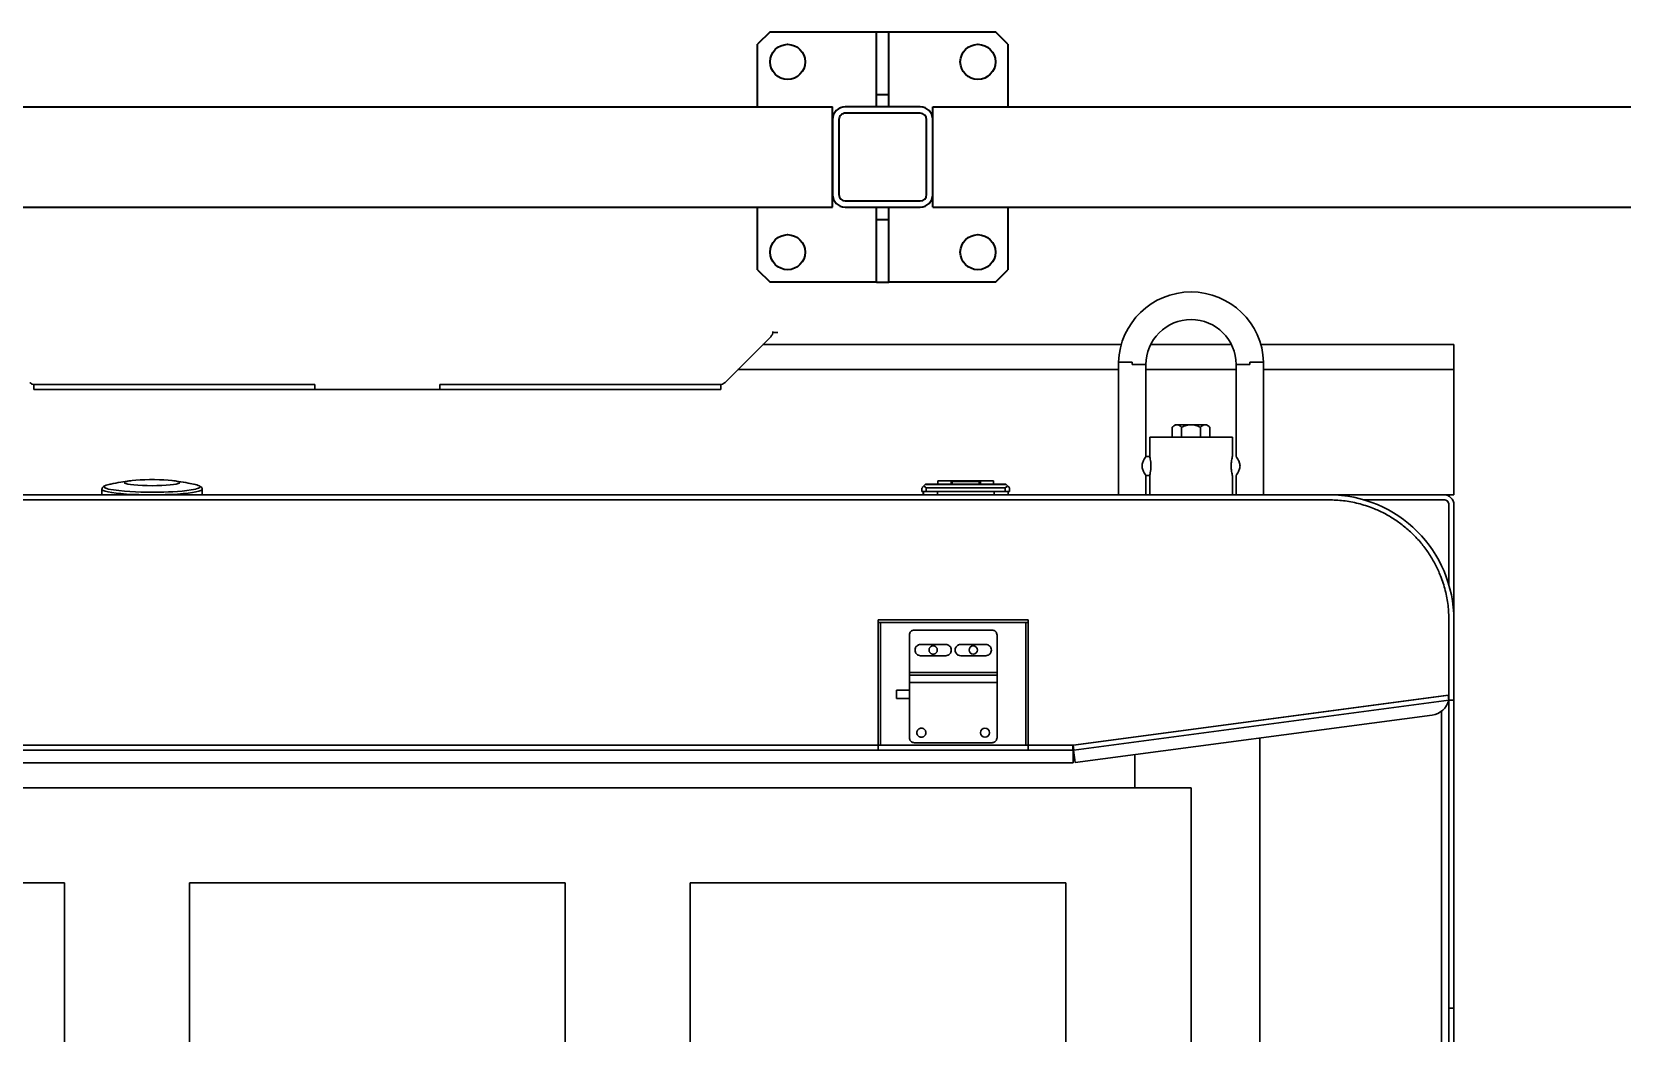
# Model space of a CAD drawing. Header units: millimetres. Extents: x 914 to 910632, y -176 to 682692.
# Drawn here: x 30510 to 31145, y 8416 to 8816 of the extents above; entities that cross this region are included whole.
import ezdxf

# ---------------------------------------------------------------- set-up
doc = ezdxf.new("R2010")
doc.units = ezdxf.units.MM
doc.layers.add('画图', color=3, linetype='Continuous', lineweight=30)

# ---------------------------------------------------------------- blocks, each defined once
blk = doc.blocks.new('SDHGSJH')
at = {"color": 7, "linetype": 'Continuous', "lineweight": 30}
for p, q in [((-2802, 343.77), (-2802, -343.34)), ((-2729.5, 333.1), (-2729.5, -332.68)), ((-2702, -312.79), (-2702, 313.21)), ((-2807, 225.21), (-2807, -224.79)), ((-2805, -224.79), (-2805, 225.21)), ((-2652, -24.79), (-2652, -274.79)), ((-2502, -274.79), (-2502, -24.79)), ((-2452, -24.79), (-2452, -274.79)), ((-2302, -274.79), (-2302, -24.79)), ((-2252, -24.79), (-2252, -274.79)), ((-2807, -347.79), (-2807, -224.79)), ((-2805, -224.79), (-2807, -224.79)), ((-2805, -347.79), (-2805, -224.79)), ((-2652, -274.79), (-2502, -274.79)), ((-2452, -274.79), (-2302, -274.79)), ((-2252, -274.79), (-2102, -274.79)), ((-2052, -312.79), (-2702, -312.79)), ((-2679.5, -326.01), (-2679.5, -312.79)), ((-2798.31, -341.85), (-2655.73, -322.84)), ((-2655.07, -327.8), (-2655.73, -322.84)), ((-2654.93, -322.79), (-2654.93, -327.79)), ((-2099.07, -322.79), (-2654.93, -322.79)), ((-2805, -347.79), (-2655.2, -327.81)), ((-2655, -329.79), (-2805, -349.79)), ((-2654.93, -329.8), (-2804.74, -349.77)), ((-2655.2, -325.79), (-2655.29, -326.09)), ((-2655.2, -325.79), (-2654.93, -325.79)), ((-2655.2, -327.81), (-2655.07, -327.8)), ((-2655.2, -327.81), (-2654.93, -329.8)), ((-2637, -329.79), (-2655, -329.79)), ((-2654.93, -327.79), (-2654.8, -327.79)), ((-2637, -327.79), (-2654.8, -327.79)), ((-2654.8, -327.79), (-2654.8, -329.79)), ((-2654.8, -329.79), (-2637, -329.79)), ((-2637, -329.79), (-2637, -327.79)), ((-2637, -327.79), (-2577, -327.79)), ((-2637, -379.79), (-2637, -329.79)), ((-2637, -329.79), (-2636, -329.79)), ((-2636, -329.79), (-2636, -378.79)), ((-2578, -329.79), (-2636, -329.79)), ((-2578, -378.79), (-2578, -329.79)), ((-2578, -329.79), (-2577, -329.79)), ((-2577, -327.79), (-2577, -329.79)), ((-2177, -327.79), (-2577, -327.79)), ((-2577, -329.79), (-2177, -329.79)), ((-2577, -329.79), (-2577, -379.79)), ((-2624.5, -354.79), (-2624.5, -332.79)), ((-2622.5, -330.79), (-2591.5, -330.79)), ((-2589.5, -332.79), (-2589.5, -354.79)), ((-2805, -347.79), (-2807, -347.79)), ((-2807, -347.79), (-2807, -379.79)), ((-2805, -379.79), (-2805, -347.79)), ((-2804.74, -349.77), (-2805, -347.79)), ((-2584.3, -348.39), (-2589.5, -348.39)), ((-2584.3, -351.79), (-2584.3, -348.39)), ((-2805, -349.79), (-2805, -379.79)), ((-2637, -350.29), (-2637, -350.29)), ((-2589.5, -354.79), (-2624.5, -354.79)), ((-2624.5, -354.79), (-2624.5, -357.79)), ((-2589.5, -351.79), (-2584.3, -351.79)), ((-2589.5, -357.79), (-2589.5, -354.79)), ((-2637, -358.29), (-2637, -358.29)), ((-2624.5, -357.79), (-2589.5, -357.79)), ((-2624.5, -358.79), (-2624.5, -357.79)), ((-2589.5, -358.79), (-2624.5, -358.79)), ((-2624.5, -373.79), (-2624.5, -358.79)), ((-2589.5, -357.79), (-2589.5, -358.79)), ((-2589.5, -358.79), (-2589.5, -373.79)), ((-2610, -365.54), (-2620, -365.54)), ((-2594, -365.54), (-2604, -365.54)), ((-2620, -370.04), (-2610, -370.04)), ((-2604, -370.04), (-2594, -370.04)), ((-2807, -379.79), (-2807, -425.79)), ((-2577, -379.79), (-2637, -379.79)), ((-2636, -378.79), (-2578, -378.79)), ((-2591.5, -375.79), (-2622.5, -375.79)), ((-2577, -378.79), (-2578, -378.79)), ((-2805, -425.79), (-2805, -393.79)), ((-2807, -479.79), (-2807, -429.79)), ((-2807, -429.79), (-2757, -429.79)), ((-2771, -427.79), (-2803, -427.79)), ((-2803, -429.79), (-2757, -429.79)), ((-1997, -427.79), (-2757, -427.79)), ((-2757, -429.79), (-1997, -429.79)), ((-2731, -429.79), (-2731, -482.92)), ((-2720, -437.45), (-2720, -429.79)), ((-2718.5, -429.79), (-2718.5, -437.45)), ((-2685.5, -437.45), (-2685.5, -429.79)), ((-2684, -429.79), (-2684, -437.45)), ((-2673, -482.92), (-2673, -429.79)), ((-2629.5, -431.09), (-2629.5, -432.38)), ((-2629, -431.09), (-2629.5, -431.09)), ((-2628.9, -430.09), (-2629, -430.09)), ((-2629, -430.09), (-2629, -431.09)), ((-2628.9, -431.09), (-2628.9, -430.09)), ((-2627.82, -431.09), (-2628.9, -431.09)), ((-2627.82, -431.09), (-2596.18, -431.09)), ((-2627.82, -432.38), (-2627.82, -431.09)), ((-2623.33, -429.79), (-2623.33, -431.09)), ((-2600.67, -431.09), (-2600.67, -429.79)), ((-2596.18, -431.09), (-2596.18, -432.38)), ((-2595.1, -431.09), (-2596.18, -431.09)), ((-2595, -430.09), (-2595.1, -430.09)), ((-2595.1, -430.09), (-2595.1, -431.09)), ((-2595, -431.09), (-2595, -430.09)), ((-2594.5, -431.09), (-2595, -431.09)), ((-2594.5, -432.38), (-2594.5, -431.09)), ((-2307, -429.79), (-2307, -431.98)), ((-2267, -431.98), (-2267, -429.79)), ((-2684, -437.45), (-2685.5, -437.45)), ((-2628.15, -433.94), (-2628.74, -433.34)), ((-2595.85, -433.94), (-2628.15, -433.94)), ((-2596, -434.09), (-2628, -434.09)), ((-2627.9, -432.59), (-2596.08, -432.59)), ((-2623.1, -434.09), (-2623.1, -435.39)), ((-2617.88, -435.39), (-2623.1, -435.39)), ((-2617.88, -435.39), (-2617.88, -434.09)), ((-2617.4, -434.09), (-2617.4, -435.09)), ((-2606.6, -435.09), (-2617.4, -435.09)), ((-2617.4, -435.09), (-2617.4, -435.39)), ((-2606.6, -435.39), (-2617.4, -435.39)), ((-2606.6, -435.09), (-2606.6, -434.09)), ((-2606.6, -435.39), (-2606.6, -435.09)), ((-2606.13, -434.09), (-2606.13, -435.39)), ((-2600.9, -435.39), (-2606.13, -435.39)), ((-2600.9, -435.39), (-2600.9, -434.09)), ((-2595.85, -433.94), (-2595.26, -433.34)), ((-2720, -481.79), (-2720, -445.12)), ((-2718.5, -445.12), (-2718.5, -452.79)), ((-2685.5, -452.79), (-2685.5, -445.12)), ((-2685.5, -445.12), (-2684, -445.12)), ((-2684, -445.12), (-2684, -481.79)), ((-2709.51, -456.78), (-2709.51, -452.79)), ((-2705.75, -456.78), (-2705.75, -452.79)), ((-2698.25, -456.78), (-2698.25, -452.79)), ((-2694.49, -452.79), (-2694.49, -456.78)), ((-2534.12, -492.91), (-2515.88, -474.67)), ((-2402, -471.79), (-2514.17, -471.79)), ((-2514.17, -471.79), (-2514.17, -473.79)), ((-2514.17, -473.79), (-2402, -473.79)), ((-2513.76, -473.79), (-2402, -473.79)), ((-2402, -471.79), (-2352, -471.79)), ((-2402, -473.79), (-2402, -471.79)), ((-2352, -471.79), (-2352, -473.79)), ((-2239.83, -471.79), (-2352, -471.79)), ((-2352, -473.79), (-2240.24, -473.79)), ((-2352, -473.79), (-2239.83, -473.79)), ((-2239.83, -473.79), (-2239.83, -471.79)), ((-2807, -489.79), (-2807, -479.79)), ((-2725.5, -481.79), (-2725.49, -482.79)), ((-2678.5, -481.79), (-2678.51, -482.79)), ((-2807, -489.79), (-2729.87, -489.79)), ((-2718.12, -489.79), (-2685.88, -489.79)), ((-2674.13, -489.79), (-2531, -489.79)), ((-2535, -494.62), (-2537, -494.62))]:
    blk.add_line(p, q, dxfattribs=at)
at = {"color": 8, "linetype": 'Continuous', "lineweight": 30}
for p, q in [((-2655.33, -325.81), (-2655.2, -325.79)), ((-2289.87, -430.85), (-2288.36, -430.83)), ((-2288.36, -430.83), (-2286.98, -430.82)), ((-2731, -479.79), (-2807, -479.79)), ((-2720, -481.79), (-2725.5, -481.79)), ((-2684, -479.79), (-2720, -479.79)), ((-2678.5, -481.79), (-2684, -481.79)), ((-2521, -479.79), (-2673, -479.79))]:
    blk.add_line(p, q, dxfattribs=at)
at = {"color": 8, "linetype": 'Continuous', "lineweight": 30, "flags": 128}
for points in [[(-2307, -431.97), (-2306.9, -431.76), (-2306.46, -431.47), (-2305.66, -431.19), (-2304.54, -430.92), (-2303.1, -430.67), (-2301.38, -430.45), (-2299.39, -430.25), (-2297.19, -430.08), (-2294.81, -429.95), (-2292.28, -429.85), (-2289.67, -429.8), (-2289.1, -429.79)], [(-2284.9, -429.79), (-2284.33, -429.8), (-2281.72, -429.85), (-2279.19, -429.95), (-2276.81, -430.08), (-2274.6, -430.25), (-2272.62, -430.45), (-2270.9, -430.67), (-2269.46, -430.92), (-2268.34, -431.19), (-2267.54, -431.47), (-2267.1, -431.76), (-2267, -431.99)], [(-2305.93, -433.33), (-2306.05, -433.24), (-2306.24, -432.95), (-2306.07, -432.67), (-2305.54, -432.38), (-2304.67, -432.11), (-2304.46, -432.06)], [(-2269.41, -432.09), (-2269.37, -432.1), (-2268.49, -432.37), (-2267.95, -432.65), (-2267.76, -432.94), (-2267.93, -433.23), (-2268.16, -433.38)]]:
    blk.add_lwpolyline(points, dxfattribs=at)
at = {"color": 7, "linetype": 'Continuous', "lineweight": 30, "flags": 128}
for points in [[(-2629.35, -432.73), (-2629.16, -432.92), (-2628.96, -433.13), (-2628.74, -433.34)], [(-2595.26, -433.34), (-2595, -433.09), (-2594.77, -432.85), (-2594.55, -432.63)], [(-2287, -433.42), (-2285.04, -433.44), (-2283.13, -433.5), (-2281.36, -433.6), (-2279.76, -433.72), (-2278.4, -433.88), (-2277.31, -434.06), (-2276.54, -434.26), (-2276.1, -434.47), (-2276.01, -434.69), (-2276.28, -434.91), (-2276.89, -435.12), (-2277.82, -435.31), (-2279.05, -435.48), (-2280.53, -435.62), (-2282.23, -435.73), (-2284.07, -435.81), (-2286.01, -435.85), (-2287.99, -435.85), (-2289.93, -435.81), (-2291.77, -435.73), (-2293.47, -435.62), (-2294.95, -435.48), (-2296.18, -435.31), (-2297.11, -435.12), (-2297.72, -434.91), (-2297.99, -434.69), (-2297.9, -434.47), (-2297.46, -434.26), (-2296.69, -434.06), (-2295.6, -433.88), (-2294.24, -433.72), (-2292.64, -433.6), (-2290.87, -433.5), (-2288.96, -433.44), (-2287, -433.42)]]:
    blk.add_lwpolyline(points, dxfattribs=at)
at = {"color": 7, "linetype": 'Continuous', "lineweight": 30}
for centre, radius in [((-2619.7, -334.79), 1.8), ((-2615, -367.79), 1.65)]:
    blk.add_circle(centre, radius, dxfattribs=at)
for centre, radius, start, end in [((-2797.25, -349.78), 8, 97.59464, 165.57033), ((-2757, -379.79), 50, 180, 270), ((-2803, -425.79), 4, 180, 270), ((-2803, -425.79), 2, 180, 270), ((-2290.32, -514.03), 83.19, 89.6844, 99.78635), ((-2284.71, -522.02), 91.22, 80.34234, 91.42588), ((-2624.5, -437.59), 6, 124.28634, 134.99325), ((-2617.5, -423.45), 14.94, 224.59133, 225.38534), ((-2599.5, -437.59), 6, 45.00675, 55.63511), ((-2616.75, -413.2), 29.44, 314.81014, 315.21319), ((-2302.71, -426.66), 7.4, 244.26362, 261.53769), ((-2271.43, -426.14), 7.94, 278.36074, 294.31832), ((-2702, -481.79), 18, 180, 270), ((-2702, -481.79), 18, 270, 0), ((-2702, -481.79), 29, 181.97018, 358.01908)]:
    blk.add_arc(centre, radius, start, end, dxfattribs=at)
for points, knots in [([(-2624.5, -332.79), (-2624.47, -332.54), (-2624.43, -332.15), (-2624.18, -331.68), (-2623.92, -331.36), (-2623.61, -331.11), (-2623.14, -330.86), (-2622.75, -330.81), (-2622.5, -330.79)], [0, 0, 0, 0, 0.239434, 0.36965, 0.50002, 0.630199, 0.760603, 1, 1, 1, 1]), ([(-2592.5, -334.79), (-2592.52, -334.56), (-2592.56, -334.21), (-2592.79, -333.79), (-2593.02, -333.51), (-2593.3, -333.27), (-2593.72, -333.06), (-2594.3, -332.94), (-2594.88, -333.06), (-2595.3, -333.27), (-2595.58, -333.51), (-2595.81, -333.79), (-2596.04, -334.21), (-2596.08, -334.56), (-2596.1, -334.79)], [0, 0, 0, 0, 0.11973, 0.184801, 0.250008, 0.31511, 0.380267, 0.499989, 0.619711, 0.684811, 0.750004, 0.815093, 0.880278, 1, 1, 1, 1]), ([(-2596.1, -334.79), (-2596.08, -335.01), (-2596.04, -335.36), (-2595.81, -335.78), (-2595.58, -336.07), (-2595.3, -336.3), (-2594.88, -336.52), (-2594.3, -336.63), (-2593.72, -336.52), (-2593.3, -336.3), (-2593.02, -336.07), (-2592.79, -335.78), (-2592.56, -335.36), (-2592.52, -335.01), (-2592.5, -334.79)], [0, 0, 0, 0, 0.119718, 0.184826, 0.249987, 0.315087, 0.380289, 0.500007, 0.619725, 0.684823, 0.749995, 0.815091, 0.880274, 1, 1, 1, 1]), ([(-2591.5, -330.79), (-2591.25, -330.81), (-2590.86, -330.86), (-2590.39, -331.11), (-2590.08, -331.36), (-2589.82, -331.68), (-2589.57, -332.15), (-2589.53, -332.54), (-2589.5, -332.79)], [0, 0, 0, 0, 0.239468, 0.369615, 0.499983, 0.630184, 0.760569, 1, 1, 1, 1]), ([(-2620, -365.54), (-2620.28, -365.57), (-2620.72, -365.61), (-2621.24, -365.89), (-2621.6, -366.19), (-2621.89, -366.54), (-2622.17, -367.07), (-2622.3, -367.79), (-2622.17, -368.51), (-2621.89, -369.03), (-2621.6, -369.39), (-2621.24, -369.68), (-2620.72, -369.96), (-2620.28, -370.01), (-2620, -370.04)], [0, 0, 0, 0, 0.119732, 0.184819, 0.250002, 0.315106, 0.380276, 0.500001, 0.619726, 0.68482, 0.749997, 0.815101, 0.880268, 1, 1, 1, 1]), ([(-2610, -370.04), (-2609.72, -370.01), (-2609.28, -369.96), (-2608.76, -369.68), (-2608.4, -369.39), (-2608.11, -369.03), (-2607.83, -368.51), (-2607.7, -367.79), (-2607.83, -367.07), (-2608.11, -366.54), (-2608.4, -366.19), (-2608.76, -365.89), (-2609.28, -365.61), (-2609.72, -365.57), (-2610, -365.54)], [0, 0, 0, 0, 0.11973, 0.184815, 0.249997, 0.315099, 0.380284, 0.5, 0.619716, 0.684825, 0.750001, 0.815109, 0.88027, 1, 1, 1, 1]), ([(-2604, -365.54), (-2604.28, -365.57), (-2604.72, -365.61), (-2605.24, -365.89), (-2605.6, -366.19), (-2605.89, -366.54), (-2606.17, -367.07), (-2606.3, -367.79), (-2606.17, -368.51), (-2605.89, -369.03), (-2605.6, -369.39), (-2605.24, -369.68), (-2604.72, -369.96), (-2604.28, -370.01), (-2604, -370.04)], [0, 0, 0, 0, 0.1197297, 0.1848155, 0.2499979, 0.3150997, 0.3802841, 0.5000007, 0.6197174, 0.684826, 0.7500018, 0.8151049, 0.8802703, 1, 1, 1, 1]), ([(-2600.65, -367.79), (-2600.63, -367.58), (-2600.59, -367.26), (-2600.39, -366.88), (-2600.18, -366.61), (-2599.91, -366.4), (-2599.53, -366.2), (-2599, -366.1), (-2598.47, -366.2), (-2598.09, -366.4), (-2597.83, -366.61), (-2597.61, -366.88), (-2597.41, -367.26), (-2597.37, -367.58), (-2597.35, -367.79)], [0, 0, 0, 0, 0.1197252, 0.1848058, 0.249999, 0.3150769, 0.3802767, 0.5000223, 0.6197226, 0.6848139, 0.7499998, 0.8151012, 0.8802748, 1, 1, 1, 1]), ([(-2597.35, -367.79), (-2597.37, -368), (-2597.41, -368.32), (-2597.61, -368.7), (-2597.82, -368.96), (-2598.09, -369.18), (-2598.47, -369.38), (-2599, -369.48), (-2599.53, -369.38), (-2599.91, -369.18), (-2600.17, -368.96), (-2600.39, -368.7), (-2600.59, -368.32), (-2600.63, -368), (-2600.65, -367.79)], [0, 0, 0, 0, 0.119726, 0.184797, 0.25, 0.315078, 0.380279, 0.49998, 0.619727, 0.684819, 0.750005, 0.815078, 0.880274, 1, 1, 1, 1]), ([(-2594, -370.04), (-2593.72, -370.01), (-2593.28, -369.96), (-2592.76, -369.68), (-2592.4, -369.39), (-2592.11, -369.03), (-2591.83, -368.51), (-2591.7, -367.79), (-2591.83, -367.07), (-2592.11, -366.54), (-2592.4, -366.19), (-2592.76, -365.89), (-2593.28, -365.61), (-2593.72, -365.57), (-2594, -365.54)], [0, 0, 0, 0, 0.11973, 0.184815, 0.249997, 0.315099, 0.380284, 0.5, 0.619716, 0.684825, 0.750001, 0.815109, 0.88027, 1, 1, 1, 1]), ([(-2622.5, -375.79), (-2622.75, -375.76), (-2623.14, -375.72), (-2623.61, -375.47), (-2623.92, -375.21), (-2624.18, -374.89), (-2624.43, -374.43), (-2624.47, -374.04), (-2624.5, -373.79)], [0, 0, 0, 0, 0.239392, 0.369614, 0.499969, 0.630185, 0.760552, 1, 1, 1, 1]), ([(-2589.5, -373.79), (-2589.53, -374.04), (-2589.57, -374.43), (-2589.82, -374.89), (-2590.08, -375.21), (-2590.39, -375.47), (-2590.86, -375.72), (-2591.25, -375.76), (-2591.5, -375.79)], [0, 0, 0, 0, 0.239447, 0.369643, 0.500025, 0.630201, 0.760534, 1, 1, 1, 1]), ([(-2757, -427.79), (-2758.95, -427.72), (-2762.91, -427.58), (-2768.85, -426.43), (-2774.29, -424.68), (-2779.12, -422.48), (-2783.34, -420.01), (-2787.32, -417.11), (-2791, -413.79), (-2794.32, -410.11), (-2797.23, -406.13), (-2799.69, -401.91), (-2801.89, -397.08), (-2803.64, -391.64), (-2804.79, -385.7), (-2804.93, -381.74), (-2805, -379.79)], [0, 0, 0, 0, 0.077626, 0.157664, 0.239951, 0.304276, 0.368605, 0.434298, 0.5, 0.565693, 0.631393, 0.695717, 0.760049, 0.84233, 0.922369, 1, 1, 1, 1]), ([(-2805, -379.79), (-2804.93, -381.74), (-2804.79, -385.7), (-2803.64, -391.64), (-2801.89, -397.08), (-2799.69, -401.91), (-2797.23, -406.13), (-2794.32, -410.11), (-2791, -413.79), (-2787.32, -417.11), (-2783.34, -420.01), (-2779.12, -422.48), (-2774.29, -424.68), (-2768.85, -426.43), (-2762.91, -427.58), (-2758.95, -427.72), (-2757, -427.79)], [0, 0, 0, 0, 0.077628, 0.157664, 0.239951, 0.304276, 0.368607, 0.434301, 0.5, 0.565694, 0.631395, 0.695717, 0.760049, 0.842333, 0.922371, 1, 1, 1, 1]), ([(-2637, -378.79), (-2636.98, -378.79), (-2636.95, -378.79), (-2636.72, -378.79), (-2636.39, -378.79), (-2636.13, -378.79), (-2636, -378.79)], [0, 0, 0, 0, 0.2500493, 0.4999983, 0.7500107, 1, 1, 1, 1]), ([(-2805, -425.79), (-2804.97, -426.04), (-2804.93, -426.43), (-2804.68, -426.89), (-2804.42, -427.21), (-2804.11, -427.47), (-2803.64, -427.72), (-2803.25, -427.76), (-2803, -427.79)], [0, 0, 0, 0, 0.239448, 0.369618, 0.49999, 0.630169, 0.760552, 1, 1, 1, 1]), ([(-2306.99, -431.93), (-2306.99, -431.94), (-2307.04, -432.16), (-2306.86, -432.61), (-2306.56, -432.99), (-2306.33, -433.13), (-2306.22, -433.19)], [0, 0, 0, 0, 0.0231468, 0.357203, 0.6944694, 1, 1, 1, 1]), ([(-2720, -445.12), (-2720.01, -445.11), (-2720.03, -445.08), (-2720.25, -444.75), (-2720.71, -444.05), (-2721.23, -443.02), (-2721.51, -442.05), (-2721.58, -441.28), (-2721.5, -440.5), (-2721.22, -439.54), (-2720.71, -438.52), (-2720.25, -437.82), (-2720.03, -437.5), (-2720.01, -437.47), (-2720, -437.45)], [0, 0, 0, 0, 0.0619849, 0.1254364, 0.2505938, 0.375552, 0.4399582, 0.5006865, 0.561376, 0.6258544, 0.7505919, 0.8750855, 0.9382602, 1, 1, 1, 1]), ([(-2718.5, -437.45), (-2718.5, -437.47), (-2718.49, -437.5), (-2718.42, -437.8), (-2718.28, -438.5), (-2718.13, -439.57), (-2718.06, -440.53), (-2718.04, -441.29), (-2718.06, -442.04), (-2718.13, -443), (-2718.28, -444.07), (-2718.42, -444.77), (-2718.49, -445.08), (-2718.5, -445.11), (-2718.5, -445.12)], [0, 0, 0, 0, 0.062499, 0.125143, 0.24974, 0.374489, 0.437291, 0.499879, 0.562457, 0.625302, 0.749887, 0.87458, 0.93736, 1, 1, 1, 1]), ([(-2685.5, -437.45), (-2685.5, -437.47), (-2685.51, -437.5), (-2685.58, -437.8), (-2685.72, -438.51), (-2685.87, -439.58), (-2685.94, -440.54), (-2685.95, -441.04), (-2685.95, -441.29)], [0, 0, 0, 0, 0.121862, 0.250574, 0.499959, 0.749314, 0.878358, 1, 1, 1, 1]), ([(-2684, -437.45), (-2683.99, -437.47), (-2683.97, -437.5), (-2683.75, -437.82), (-2683.29, -438.53), (-2682.78, -439.55), (-2682.49, -440.51), (-2682.46, -441.03), (-2682.44, -441.29)], [0, 0, 0, 0, 0.123814, 0.250512, 0.500504, 0.750057, 0.878724, 1, 1, 1, 1]), ([(-2629.5, -432.38), (-2629.5, -432.41), (-2629.49, -432.49), (-2629.45, -432.61), (-2629.4, -432.69), (-2629.36, -432.73), (-2629.35, -432.73)], [0, 0, 0, 0, 0.2183951, 0.488365, 0.9004238, 1, 1, 1, 1]), ([(-2617.4, -435.39), (-2617.41, -435.39), (-2617.42, -435.39), (-2617.52, -435.39), (-2617.67, -435.39), (-2617.81, -435.39), (-2617.88, -435.39)], [0, 0, 0, 0, 0.249931, 0.500096, 0.749982, 1, 1, 1, 1]), ([(-2606.13, -435.39), (-2606.19, -435.39), (-2606.33, -435.39), (-2606.48, -435.39), (-2606.58, -435.39), (-2606.59, -435.39), (-2606.6, -435.39)], [0, 0, 0, 0, 0.249859, 0.499982, 0.749905, 1, 1, 1, 1]), ([(-2304.2, -433.88), (-2303.29, -434.08), (-2301.06, -434.57), (-2298.01, -435.09), (-2295.89, -435.35), (-2295.08, -435.45)], [0, 0, 0, 0, 0.299554, 0.733692, 1, 1, 1, 1]), ([(-2279.03, -435.46), (-2278.66, -435.42), (-2277.16, -435.26), (-2274.32, -434.8), (-2271.64, -434.33), (-2270.12, -433.96), (-2269.91, -433.91)], [0, 0, 0, 0, 0.119723, 0.498224, 0.931289, 1, 1, 1, 1]), ([(-2267.92, -433.28), (-2267.89, -433.27), (-2267.69, -433.17), (-2267.43, -432.97), (-2267.08, -432.55), (-2267.03, -432.18), (-2267, -432.01)], [0, 0, 0, 0, 0.080751, 0.468712, 0.748739, 1, 1, 1, 1]), ([(-2685.95, -441.29), (-2685.95, -441.53), (-2685.94, -442.04), (-2685.87, -443), (-2685.72, -444.07), (-2685.58, -444.78), (-2685.51, -445.08), (-2685.5, -445.11), (-2685.5, -445.12)], [0, 0, 0, 0, 0.121679, 0.250764, 0.500109, 0.749237, 0.87804, 1, 1, 1, 1]), ([(-2682.44, -441.29), (-2682.46, -441.54), (-2682.49, -442.06), (-2682.78, -443.03), (-2683.29, -444.05), (-2683.75, -444.76), (-2683.97, -445.08), (-2683.99, -445.11), (-2684, -445.12)], [0, 0, 0, 0, 0.121619, 0.250675, 0.500512, 0.749827, 0.876364, 1, 1, 1, 1]), ([(-2718.5, -452.79), (-2718.44, -452.79), (-2718.32, -452.79), (-2717.33, -452.79), (-2715.81, -452.79), (-2713.74, -452.79), (-2711.23, -452.79), (-2708.36, -452.79), (-2705.24, -452.79), (-2702, -452.79), (-2698.76, -452.79), (-2695.65, -452.79), (-2692.77, -452.79), (-2690.26, -452.79), (-2688.19, -452.79), (-2686.67, -452.79), (-2685.68, -452.79), (-2685.56, -452.79), (-2685.5, -452.79)], [0, 0, 0, 0, 0.0625005, 0.125, 0.1875023, 0.2499996, 0.3124984, 0.3749996, 0.4375013, 0.4999995, 0.5625024, 0.6249996, 0.6875009, 0.7499996, 0.8124998, 0.875, 0.9374995, 1, 1, 1, 1]), ([(-2709.51, -456.78), (-2709.21, -457.06), (-2708.61, -457.62), (-2707.96, -457.73), (-2707.63, -457.79)], [0, 0, 0, 0, 0.498765, 1, 1, 1, 1]), ([(-2707.63, -457.79), (-2707.3, -457.73), (-2706.65, -457.62), (-2706.05, -457.06), (-2705.75, -456.78)], [0, 0, 0, 0, 0.498079, 1, 1, 1, 1]), ([(-2705.75, -456.78), (-2705.16, -457.06), (-2703.97, -457.62), (-2702.66, -457.73), (-2702, -457.79)], [0, 0, 0, 0, 0.498748, 1, 1, 1, 1]), ([(-2702, -457.79), (-2701.35, -457.73), (-2700.04, -457.62), (-2698.85, -457.06), (-2698.25, -456.78)], [0, 0, 0, 0, 0.498106, 1, 1, 1, 1]), ([(-2698.25, -456.78), (-2697.95, -457.06), (-2697.35, -457.62), (-2696.7, -457.73), (-2696.37, -457.79)], [0, 0, 0, 0, 0.498779, 1, 1, 1, 1]), ([(-2696.37, -457.79), (-2696.04, -457.73), (-2695.39, -457.62), (-2694.79, -457.06), (-2694.49, -456.78)], [0, 0, 0, 0, 0.498049, 1, 1, 1, 1]), ([(-2708.5, -457.79), (-2708.46, -457.79), (-2708.38, -457.79), (-2707.88, -457.79), (-2707.63, -457.79)], [0, 0, 0, 0, 0.508611, 1, 1, 1, 1]), ([(-2707.63, -457.79), (-2707.31, -457.79), (-2706.67, -457.79), (-2705.28, -457.79), (-2703.7, -457.79), (-2702.57, -457.79), (-2702, -457.79)], [0, 0, 0, 0, 0.249994, 0.500012, 0.750004, 1, 1, 1, 1]), ([(-2702, -457.79), (-2701.44, -457.79), (-2700.31, -457.79), (-2698.72, -457.79), (-2697.33, -457.79), (-2696.69, -457.79), (-2696.37, -457.79)], [0, 0, 0, 0, 0.245665, 0.500008, 0.754338, 1, 1, 1, 1]), ([(-2696.37, -457.79), (-2696.13, -457.79), (-2695.63, -457.79), (-2695.5, -457.79), (-2695.5, -457.79), (-2695.5, -457.79)], [0, 0, 0, 0, 0.491251, 0.99986, 1, 1, 1, 1]), ([(-2515.88, -474.67), (-2515.57, -474.41), (-2514.95, -473.91), (-2514.15, -473.83), (-2513.76, -473.79)], [0, 0, 0, 0, 0.50001, 1, 1, 1, 1]), ([(-2240.24, -473.79), (-2239.85, -473.83), (-2239.05, -473.91), (-2238.43, -474.41), (-2238.12, -474.67)], [0, 0, 0, 0, 0.49999, 1, 1, 1, 1]), ([(-2731, -482.79), (-2730.92, -482.79), (-2730.75, -482.79), (-2729.48, -482.79), (-2727.65, -482.79), (-2726.21, -482.79), (-2725.49, -482.79)], [0, 0, 0, 0, 0.250007, 0.500003, 0.749995, 1, 1, 1, 1]), ([(-2725.49, -482.79), (-2726.21, -482.79), (-2727.65, -482.79), (-2729.48, -482.79), (-2730.75, -482.79), (-2730.92, -482.79), (-2731, -482.79)], [0, 0, 0, 0, 0.250005, 0.499997, 0.749993, 1, 1, 1, 1]), ([(-2673, -482.79), (-2673.08, -482.79), (-2673.25, -482.79), (-2674.52, -482.79), (-2676.35, -482.79), (-2677.79, -482.79), (-2678.51, -482.79)], [0, 0, 0, 0, 0.2500042, 0.5000024, 0.7500194, 1, 1, 1, 1]), ([(-2678.51, -482.79), (-2677.79, -482.79), (-2676.35, -482.79), (-2674.52, -482.79), (-2673.25, -482.79), (-2673.08, -482.79), (-2673, -482.79)], [0, 0, 0, 0, 0.2499806, 0.4999976, 0.7499958, 1, 1, 1, 1]), ([(-2535, -495.03), (-2534.96, -494.63), (-2534.88, -493.84), (-2534.37, -493.22), (-2534.12, -492.91)], [0, 0, 0, 0, 0.5000161, 1, 1, 1, 1])]:
    blk.add_open_spline(points, degree=3, knots=knots, dxfattribs=at)
blk = doc.blocks.new('前右')
at = {"color": 4, "linetype": 'Continuous', "lineweight": 35}
for p, q in [((1177356.36, -783141.03), (1177351.36, -783146.03)), ((1177356.36, -783141.03), (1177398.86, -783141.03)), ((1177403.86, -783141.03), (1177398.86, -783141.03)), ((1177398.86, -783141.03), (1177398.86, -783166.03)), ((1177403.86, -783141.03), (1177446.36, -783141.03)), ((1177403.86, -783141.03), (1177403.86, -783166.03)), ((1177451.36, -783146.03), (1177446.36, -783141.03)), ((1177351.36, -783171.03), (1177351.36, -783146.03)), ((1177451.36, -783146.03), (1177451.36, -783171.03)), ((1177403.86, -783166.03), (1177398.86, -783166.03)), ((1177398.86, -783166.03), (1177398.86, -783171.03)), ((1177403.86, -783166.03), (1177403.86, -783171.03)), ((1177381.36, -783171.03), (1176781.36, -783171.03)), ((1177381.36, -783171.03), (1177381.36, -783211.03)), ((1177381.36, -783176.03), (1177381.36, -783206.03)), ((1177383.86, -783176.03), (1177383.86, -783206.03)), ((1177416.36, -783171.03), (1177386.36, -783171.03)), ((1177416.36, -783173.53), (1177386.36, -783173.53)), ((1177418.86, -783206.03), (1177418.86, -783176.03)), ((1177421.36, -783171.03), (1177421.36, -783211.03)), ((1178021.36, -783171.03), (1177421.36, -783171.03)), ((1177421.36, -783206.03), (1177421.36, -783176.03)), ((1177386.36, -783208.53), (1177416.36, -783208.53)), ((1177381.36, -783211.03), (1176781.36, -783211.03)), ((1177351.36, -783236.03), (1177351.36, -783211.03)), ((1177386.36, -783211.03), (1177416.36, -783211.03)), ((1177398.86, -783211.03), (1177398.86, -783216.03)), ((1177403.86, -783211.03), (1177403.86, -783216.03)), ((1178021.36, -783211.03), (1177421.36, -783211.03)), ((1177451.36, -783211.03), (1177451.36, -783236.03)), ((1177403.86, -783216.03), (1177398.86, -783216.03)), ((1177398.86, -783216.03), (1177398.86, -783241.03)), ((1177403.86, -783216.03), (1177403.86, -783241.03)), ((1177351.36, -783236.03), (1177356.36, -783241.03)), ((1177446.36, -783241.03), (1177451.36, -783236.03)), ((1177398.86, -783241.03), (1177356.36, -783241.03)), ((1177403.86, -783241.03), (1177398.86, -783241.03)), ((1177446.36, -783241.03), (1177403.86, -783241.03))]:
    blk.add_line(p, q, dxfattribs=at)
for centre in [(1177363.36, -783153.03), (1177439.36, -783153.03), (1177363.36, -783229.03), (1177439.36, -783229.03)]:
    blk.add_circle(centre, 7, dxfattribs=at)
for centre, radius, start, end in [((1177386.36, -783176.03), 5, 90, 180), ((1177386.36, -783176.03), 2.5, 90, 180), ((1177416.36, -783176.03), 5, 0, 90), ((1177416.36, -783176.03), 2.5, 0, 90), ((1177386.36, -783206.03), 5, 180, 270), ((1177386.36, -783206.03), 2.5, 180, 270), ((1177416.36, -783206.03), 2.5, 270, 0), ((1177416.36, -783206.03), 5, 270, 0)]:
    blk.add_arc(centre, radius, start, end, dxfattribs=at)

msp = doc.modelspace()

# ---------------------------------------------------------------- block references
at = {"color": 4, "lineweight": 30, "rotation": 180}
msp.add_blockref('前右', (1208250.945, -774425.234), dxfattribs=at)
at = {"layer": '画图', "color": 4, "lineweight": 30, "rotation": 180}
msp.add_blockref('SDHGSJH', (28270.737, 8201.125), dxfattribs=at)

doc.saveas('drawing.dxf')
